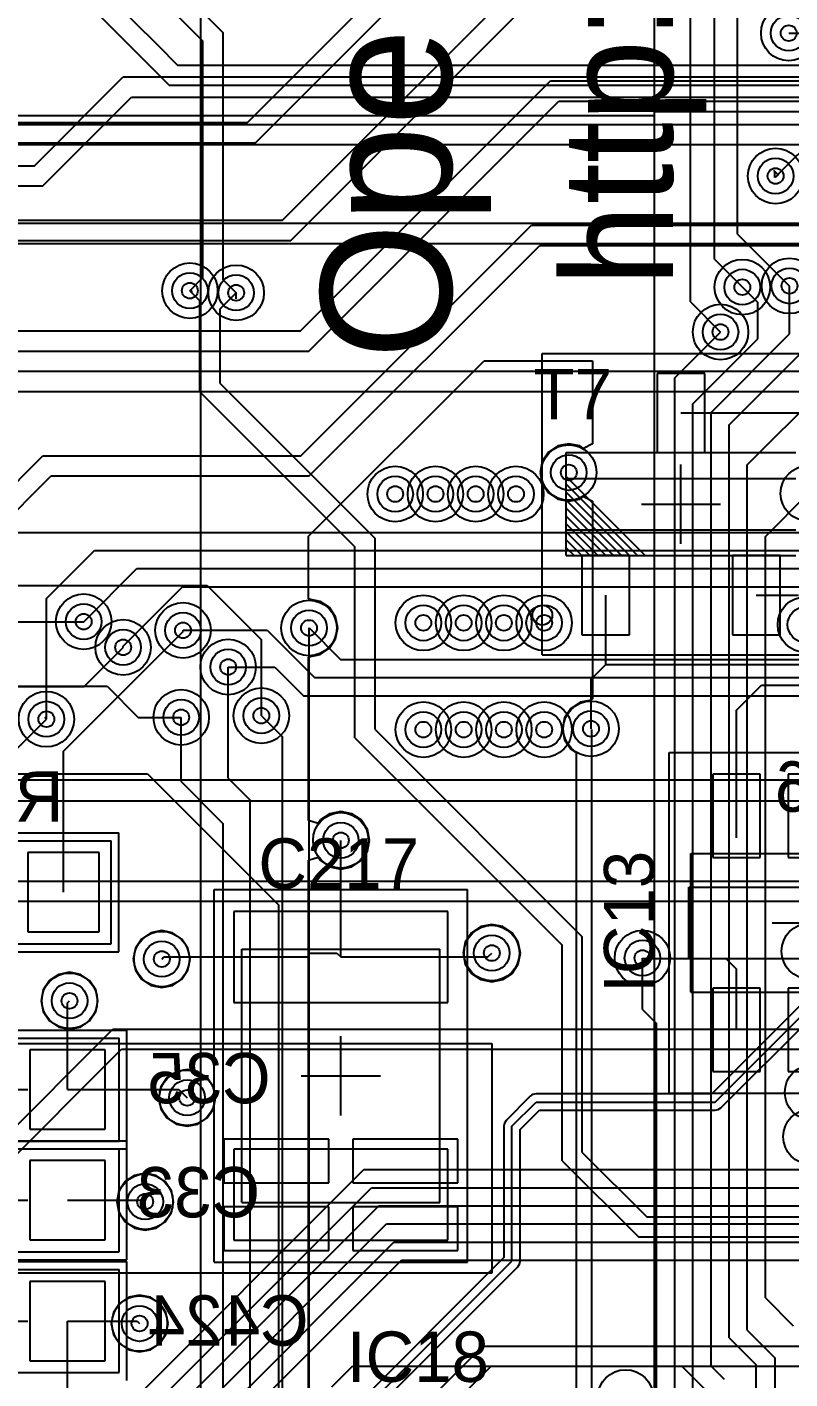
# Model space of a CAD drawing. Extents: x 28 to 300, y 18 to 330.
# Drawn here: x 152.1 to 161.73, y 128.86 to 145.92 of the extents above; entities that cross this region are included whole.
import ezdxf

# ---------------------------------------------------------------- set-up
doc = ezdxf.new("R2010")
doc.units = 0
for name, color, linetype in [('BOTTOMLAYER', 5, 'CONTINUOUS'), ('BOTTOMOVERLAY', 54, 'CONTINUOUS'), ('BOTTOMPASTE', 16, 'CONTINUOUS'), ('BOTTOMSOLDER', 6, 'CONTINUOUS'), ('DRILLDRAWING', 1, 'CONTINUOUS'), ('INTERNALPLANE1', 76, 'CONTINUOUS'), ('INTERNALPLANE6', 136, 'CONTINUOUS'), ('MECHANICAL11', 56, 'CONTINUOUS'), ('MECHANICAL14', 56, 'CONTINUOUS'), ('MECHANICAL15', 56, 'CONTINUOUS'), ('MECHANICAL16', 56, 'CONTINUOUS'), ('MECHANICAL8', 56, 'CONTINUOUS'), ('MIDLAYER1', 16, 'CONTINUOUS'), ('MIDLAYER3', 90, 'CONTINUOUS'), ('MULTILAYER', 9, 'CONTINUOUS'), ('TOPLAYER', 1, 'CONTINUOUS'), ('TOPOVERLAY', 2, 'CONTINUOUS'), ('TOPPASTE', 8, 'CONTINUOUS'), ('TOPSOLDER', 216, 'CONTINUOUS'), ('VIAHOLELAYER', 16, 'CONTINUOUS')]:
    doc.layers.add(name, color=color, linetype=linetype)

msp = doc.modelspace()

# ---------------------------------------------------------------- linework, layer by layer
at = {"layer": 'BOTTOMLAYER'}
for p, q in [((160.477, 142.449), (160.477, 160.861)), ((160.78, 142.99), (160.78, 160.64)), ((161.07, 143.304), (161.07, 157.773)), ((153.652, 146.772), (154.579, 145.845)), ((153.398, 146.667), (154.325, 145.74)), ((154.579, 142.73), (154.579, 145.845)), ((161.718, 145.841), (162.732, 145.841)), ((154.325, 142.756), (154.325, 145.74)), ((161.582, 144.056), (162.085, 144.559)), ((161.526, 144.112), (161.544, 144.094)), ((161.544, 144.038), (161.544, 144.094)), ((161.544, 144.094), (161.576, 144.062)), ((161.544, 144.018), (161.544, 144.038)), ((161.544, 144.018), (161.558, 144.032)), ((161.558, 144.032), (161.582, 144.056)), ((161.576, 144.062), (161.582, 144.056)), ((161.582, 144.056), (161.59, 144.048)), ((161.07, 143.304), (161.722, 142.652)), ((160.78, 142.99), (161.133, 142.636)), ((154.16, 142.591), (154.325, 142.756)), ((154.579, 142.73), (154.744, 142.565)), ((160.477, 142.449), (160.857, 142.069)), ((155.664, 121.768), (155.664, 138.336)), ((152.565, 136.782), (154.073, 138.29)), ((154.073, 138.29), (154.073, 138.306)), ((152.824, 137.598), (153.317, 138.091)), ((154.643, 136.442), (154.643, 137.843)), ((150.884, 137.598), (152.824, 137.598)), ((154.05, 136.397), (154.05, 137.208)), ((155.062, 137.229), (155.329, 136.963)), ((155.329, 127.071), (155.329, 136.963)), ((152.565, 136.174), (152.565, 136.782)), ((154.05, 136.397), (154.581, 135.866)), ((154.643, 136.442), (154.922, 136.163)), ((152.565, 136.174), (152.565, 136.239)), ((152.565, 135.001), (152.565, 136.174)), ((154.922, 127.3), (154.922, 136.163)), ((154.581, 127.644), (154.581, 135.866)), ((152.115, 135.501), (152.115, 134.501)), ((153.015, 135.501), (152.115, 135.501)), ((153.015, 134.501), (153.015, 135.501)), ((152.115, 134.501), (153.015, 134.501)), ((152.616, 133.606), (152.641, 133.632)), ((152.616, 132.512), (152.616, 133.606)), ((153.091, 133.012), (152.141, 133.012)), ((152.141, 133.012), (152.141, 132.012)), ((153.091, 132.012), (153.091, 133.012)), ((152.616, 132.512), (154.021, 132.512)), ((154.021, 132.512), (154.125, 132.408)), ((152.141, 132.012), (153.091, 132.012)), ((153.091, 131.615), (152.141, 131.615)), ((152.141, 131.615), (152.141, 130.615)), ((153.091, 130.615), (153.091, 131.615)), ((152.616, 131.115), (153.579, 131.115)), ((153.579, 131.115), (153.596, 131.097)), ((152.141, 130.615), (153.091, 130.615)), ((153.091, 130.091), (152.141, 130.091)), ((152.141, 130.091), (152.141, 129.091)), ((153.091, 129.091), (153.091, 130.091)), ((152.616, 129.591), (152.631, 129.591)), ((152.616, 128.735), (152.616, 129.591)), ((152.616, 129.591), (153.495, 129.591)), ((153.495, 129.591), (153.525, 129.56)), ((152.141, 129.091), (153.091, 129.091))]:
    msp.add_line(p, q, dxfattribs=at)
for centre in [(161.718, 145.841), (161.552, 144.038), (154.16, 142.591), (154.744, 142.565), (161.133, 142.636), (161.727, 142.652), (160.857, 142.069), (158.942, 140.297), (156.751, 140.025), (157.259, 140.025), (157.767, 140.025), (158.275, 140.025), (152.82, 138.415), (154.073, 138.306), (155.664, 138.336), (157.107, 138.4), (157.615, 138.4), (158.123, 138.4), (158.631, 138.4), (161.929, 138.378), (153.317, 138.091), (154.643, 137.843), (152.349, 137.185), (154.05, 137.208), (155.062, 137.229), (157.107, 137.053), (157.615, 137.053), (158.123, 137.053), (158.631, 137.053), (159.223, 137.064), (156.065, 135.656), (157.97, 134.234), (153.805, 134.158), (159.872, 134.171), (152.641, 133.632), (154.125, 132.408), (153.596, 131.097), (153.525, 129.56)]:
    msp.add_circle(centre, 0.225, dxfattribs=at)
at = {"layer": 'BOTTOMPASTE'}
for p, q in [((152.115, 135.501), (152.115, 134.501)), ((153.015, 135.501), (152.115, 135.501)), ((153.015, 134.501), (153.015, 135.501)), ((152.115, 134.501), (153.015, 134.501)), ((153.091, 133.012), (152.141, 133.012)), ((152.141, 133.012), (152.141, 132.012)), ((153.091, 132.012), (153.091, 133.012)), ((152.141, 132.012), (153.091, 132.012)), ((153.091, 131.615), (152.141, 131.615)), ((152.141, 131.615), (152.141, 130.615)), ((153.091, 130.615), (153.091, 131.615)), ((152.141, 130.615), (153.091, 130.615)), ((153.091, 130.091), (152.141, 130.091)), ((152.141, 130.091), (152.141, 129.091)), ((153.091, 129.091), (153.091, 130.091)), ((152.141, 129.091), (153.091, 129.091))]:
    msp.add_line(p, q, dxfattribs=at)
at = {"layer": 'BOTTOMSOLDER'}
for p, q in [((152.115, 135.501), (152.115, 134.501)), ((153.015, 135.501), (152.115, 135.501)), ((153.015, 134.501), (153.015, 135.501)), ((152.115, 134.501), (153.015, 134.501)), ((153.091, 133.012), (152.141, 133.012)), ((152.141, 133.012), (152.141, 132.012)), ((153.091, 132.012), (153.091, 133.012)), ((152.141, 132.012), (153.091, 132.012)), ((153.091, 131.615), (152.141, 131.615)), ((152.141, 131.615), (152.141, 130.615)), ((153.091, 130.615), (153.091, 131.615)), ((152.141, 130.615), (153.091, 130.615)), ((153.091, 130.091), (152.141, 130.091)), ((152.141, 130.091), (152.141, 129.091)), ((153.091, 129.091), (153.091, 130.091)), ((152.141, 129.091), (153.091, 129.091))]:
    msp.add_line(p, q, dxfattribs=at)
at = {"layer": 'DRILLDRAWING'}
for centre in [(161.718, 145.841), (161.552, 144.038), (154.16, 142.591), (154.744, 142.565), (161.133, 142.636), (161.727, 142.652), (160.857, 142.069), (158.942, 140.297), (156.751, 140.025), (157.259, 140.025), (157.767, 140.025), (158.275, 140.025), (152.82, 138.415), (154.073, 138.306), (155.664, 138.336), (157.107, 138.4), (157.615, 138.4), (158.123, 138.4), (158.631, 138.4), (153.317, 138.091), (154.643, 137.843), (155.062, 137.229), (152.349, 137.185), (154.05, 137.208), (157.107, 137.053), (157.615, 137.053), (158.123, 137.053), (158.631, 137.053), (159.223, 137.064), (156.065, 135.656), (153.805, 134.158), (157.97, 134.234), (159.872, 134.171), (152.641, 133.632), (154.125, 132.408), (153.596, 131.097), (153.525, 129.56)]:
    msp.add_circle(centre, 0.1, dxfattribs=at)
at = {"layer": 'INTERNALPLANE1'}
for p, q in [((165.207, 136.918), (160.747, 132.458)), ((160.79, 132.354), (165.311, 136.876)), ((160.863, 132.281), (161.958, 133.376)), ((158.456, 132.428), (158.151, 132.123)), ((158.473, 132.439), (158.456, 132.428)), ((158.456, 132.428), (158.456, 132.428)), ((158.489, 132.45), (158.473, 132.439)), ((158.529, 132.458), (158.489, 132.45)), ((160.747, 132.458), (158.529, 132.458)), ((158.529, 132.458), (158.529, 132.458)), ((158.224, 132.05), (158.529, 132.354)), ((158.328, 132.007), (158.572, 132.251)), ((158.529, 132.354), (160.79, 132.354)), ((158.572, 132.251), (160.79, 132.251)), ((160.79, 132.251), (160.829, 132.259)), ((160.79, 132.251), (160.79, 132.251)), ((160.829, 132.259), (160.863, 132.281)), ((158.129, 132.089), (158.121, 132.05)), ((158.121, 132.05), (158.121, 132.05)), ((158.121, 132.05), (158.121, 130.391)), ((158.151, 132.123), (158.129, 132.089)), ((158.224, 130.348), (158.224, 132.05)), ((158.328, 130.348), (158.328, 132.007)), ((158.121, 130.391), (155.941, 128.211)), ((156.014, 128.138), (158.224, 130.348)), ((158.32, 130.308), (158.328, 130.348)), ((158.328, 130.348), (158.328, 130.348)), ((156.118, 128.095), (158.297, 130.274)), ((158.297, 130.274), (158.32, 130.308))]:
    msp.add_line(p, q, dxfattribs=at)
for centre in [(161.718, 145.841), (161.552, 144.038), (154.16, 142.591), (161.133, 142.636), (161.727, 142.652), (154.744, 142.565), (160.857, 142.069), (158.942, 140.297), (161.965, 140.033), (152.82, 138.415), (155.664, 138.336), (161.929, 138.378), (154.073, 138.306), (153.317, 138.091), (154.643, 137.843), (152.349, 137.185), (154.05, 137.208), (155.062, 137.229), (159.223, 137.064), (156.065, 135.656), (157.97, 134.234), (161.977, 134.258), (153.805, 134.158), (159.872, 134.171), (152.641, 133.632), (154.125, 132.408), (161.998, 131.917), (153.596, 131.097), (153.525, 129.56), (159.658, 128.627)]:
    msp.add_circle(centre, 0.35, dxfattribs=at)
at = {"layer": 'INTERNALPLANE6'}
for centre in [(154.16, 142.591), (161.133, 142.636), (161.727, 142.652), (154.744, 142.565), (160.857, 142.069), (161.965, 140.033), (156.751, 140.025), (157.259, 140.025), (157.767, 140.025), (158.275, 140.025), (152.82, 138.415), (155.664, 138.336), (157.107, 138.4), (157.615, 138.4), (158.123, 138.4), (158.631, 138.4), (154.073, 138.306), (153.317, 138.091), (154.643, 137.843), (152.349, 137.185), (154.05, 137.208), (155.062, 137.229), (157.107, 137.053), (157.615, 137.053), (158.123, 137.053), (158.631, 137.053), (159.223, 137.064), (159.872, 134.171), (162.018, 132.476), (161.998, 131.917), (159.658, 128.627)]:
    msp.add_circle(centre, 0.35, dxfattribs=at)
at = {"layer": 'MECHANICAL11'}
msp.add_line((154.3, 116.399), (154.3, 185.399), dxfattribs=at)
msp.add_line((154.3, 116.399), (154.3, 185.399), dxfattribs=at)
at = {"layer": 'MECHANICAL14'}
for p, q in [((158.908, 140.548), (161.808, 140.548)), ((158.908, 139.248), (158.908, 140.548)), ((158.908, 140.248), (159.908, 139.248)), ((158.908, 140.148), (159.808, 139.248)), ((158.908, 140.048), (159.708, 139.248)), ((158.908, 139.948), (159.608, 139.248)), ((158.908, 139.848), (159.508, 139.248)), ((158.908, 139.748), (159.408, 139.248)), ((158.908, 139.648), (159.308, 139.248)), ((158.908, 139.548), (159.208, 139.248)), ((158.908, 139.448), (159.108, 139.248)), ((158.908, 139.348), (159.008, 139.248)), ((158.908, 139.248), (161.808, 139.248)), ((150.365, 135.651), (153.165, 135.651)), ((153.165, 134.351), (153.165, 135.651)), ((160.484, 133.74), (160.484, 135.49)), ((160.484, 135.49), (163.534, 135.49)), ((150.365, 134.351), (153.165, 134.351)), ((154.815, 131.085), (154.815, 134.285)), ((154.815, 134.285), (157.315, 134.285)), ((157.315, 131.085), (157.315, 134.285)), ((160.484, 133.74), (163.534, 133.74)), ((150.366, 133.162), (153.266, 133.162)), ((153.266, 131.862), (153.266, 133.162)), ((150.366, 131.862), (153.266, 131.862)), ((150.366, 131.765), (153.266, 131.765)), ((153.266, 130.465), (153.266, 131.765)), ((154.815, 131.085), (157.315, 131.085)), ((150.366, 130.465), (153.266, 130.465)), ((150.366, 130.241), (153.266, 130.241)), ((153.266, 128.941), (153.266, 130.241)), ((150.366, 128.941), (153.266, 128.941))]:
    msp.add_line(p, q, dxfattribs=at)
at = {"layer": 'MECHANICAL15'}
for p, q in [((158.608, 141.798), (162.108, 141.798)), ((158.608, 137.998), (158.608, 141.798)), ((160.358, 139.398), (160.358, 140.398)), ((159.858, 139.898), (160.858, 139.898)), ((158.608, 137.998), (162.108, 137.998)), ((160.209, 132.465), (160.209, 136.765)), ((160.209, 136.765), (163.809, 136.765)), ((150.265, 135.751), (153.265, 135.751)), ((153.265, 134.251), (153.265, 135.751)), ((154.465, 135.035), (157.665, 135.035)), ((154.465, 130.335), (154.465, 135.035)), ((157.665, 130.335), (157.665, 135.035)), ((161.509, 134.615), (162.509, 134.615)), ((150.265, 134.251), (153.265, 134.251)), ((150.266, 133.262), (153.366, 133.262)), ((153.366, 131.762), (153.366, 133.262)), ((156.065, 132.185), (156.065, 133.185)), ((156.065, 132.185), (156.065, 133.185)), ((155.565, 132.685), (156.565, 132.685)), ((155.565, 132.685), (156.565, 132.685)), ((151.516, 132.512), (152.116, 132.512)), ((160.209, 132.465), (163.809, 132.465)), ((150.266, 131.865), (153.366, 131.865)), ((153.366, 130.365), (153.366, 131.865)), ((150.266, 131.762), (153.366, 131.762)), ((151.516, 131.115), (152.116, 131.115)), ((150.266, 130.365), (153.366, 130.365)), ((154.465, 130.335), (157.665, 130.335))]:
    msp.add_line(p, q, dxfattribs=at)
at = {"layer": 'MECHANICAL16'}
for p, q in [((150.266, 130.341), (153.366, 130.341)), ((153.366, 128.841), (153.366, 130.341)), ((151.516, 129.591), (152.116, 129.591))]:
    msp.add_line(p, q, dxfattribs=at)
at = {"layer": 'MECHANICAL8'}
for p, q in [((160.025, 144.85), (160.025, 194.55)), ((160.025, 144.85), (238.77, 144.85)), ((160.025, 98.15), (160.025, 144.85)), ((81.28, 144.8), (160.025, 144.8))]:
    msp.add_line(p, q, dxfattribs=at)
at = {"layer": 'MIDLAYER1'}
for p, q in [((152.197, 144.166), (153.319, 145.288)), ((153.319, 145.288), (166.622, 145.288)), ((152.302, 143.912), (153.424, 145.034)), ((153.424, 145.034), (166.727, 145.034)), ((147.007, 144.166), (152.197, 144.166)), ((147.113, 143.912), (152.302, 143.912)), ((148.898, 141.575), (165.733, 141.575)), ((149.003, 141.321), (165.838, 141.321)), ((151.18, 139.542), (164.865, 139.542)), ((152.349, 138.707), (152.955, 139.313)), ((152.955, 139.313), (164.96, 139.313)), ((152.82, 138.415), (153.489, 139.084)), ((153.489, 139.084), (165.054, 139.084)), ((153.317, 138.108), (154.065, 138.856)), ((154.065, 138.856), (165.149, 138.856)), ((152.349, 137.185), (152.349, 138.707)), ((155.664, 138.336), (156.062, 137.938)), ((154.073, 138.306), (155.137, 138.306)), ((155.137, 138.306), (155.733, 137.71)), ((153.317, 138.091), (153.317, 138.108)), ((154.643, 137.843), (155.232, 137.843)), ((155.232, 137.843), (155.594, 137.481)), ((156.062, 137.938), (162.517, 137.938)), ((155.733, 137.71), (162.611, 137.71)), ((155.594, 137.481), (162.706, 137.481)), ((152.326, 137.209), (152.349, 137.185)), ((146.215, 136.419), (168.868, 136.419)), ((146.308, 136.153), (168.961, 136.153)), ((151.691, 135.143), (170.957, 135.143)), ((151.809, 134.889), (171.062, 134.889)), ((150.644, 130.729), (153.189, 133.274)), ((153.189, 133.274), (167.919, 133.274)), ((150.75, 130.475), (153.295, 133.02)), ((153.295, 133.02), (167.814, 133.02)), ((152.426, 127.572), (156.356, 131.502)), ((156.356, 131.502), (187.089, 131.502)), ((152.478, 127.301), (156.45, 131.273)), ((156.45, 131.273), (187.183, 131.273)), ((152.466, 126.966), (156.545, 131.044)), ((156.545, 131.044), (187.278, 131.044)), ((152.523, 126.699), (156.64, 130.816)), ((156.64, 130.816), (187.373, 130.816)), ((152.617, 126.47), (156.734, 130.587)), ((156.734, 130.587), (187.468, 130.587)), ((152.712, 126.242), (156.829, 130.359)), ((156.829, 130.359), (187.562, 130.359)), ((144.032, 115.451), (157.856, 129.275)), ((157.856, 129.275), (190.383, 129.275)), ((144.137, 115.197), (157.962, 129.021)), ((157.962, 129.021), (190.488, 129.021))]:
    msp.add_line(p, q, dxfattribs=at)
for centre in [(161.718, 145.841), (161.552, 144.038), (154.16, 142.591), (154.744, 142.565), (161.133, 142.636), (161.727, 142.652), (160.857, 142.069), (158.942, 140.297), (156.751, 140.025), (157.259, 140.025), (157.767, 140.025), (158.275, 140.025), (152.82, 138.415), (154.073, 138.306), (155.664, 138.336), (157.107, 138.4), (157.615, 138.4), (158.123, 138.4), (158.631, 138.4), (161.929, 138.378), (153.317, 138.091), (154.643, 137.843), (152.349, 137.185), (154.05, 137.208), (155.062, 137.229), (157.107, 137.053), (157.615, 137.053), (158.123, 137.053), (158.631, 137.053), (159.223, 137.064), (156.065, 135.656), (157.97, 134.234), (153.805, 134.158), (159.872, 134.171), (152.641, 133.632), (154.125, 132.408), (153.596, 131.097), (153.525, 129.56)]:
    msp.add_circle(centre, 0.225, dxfattribs=at)
at = {"layer": 'MIDLAYER3'}
for p, q in [((154.885, 144.712), (158.924, 148.751)), ((154.99, 144.458), (159.029, 148.497)), ((155.33, 143.48), (158.428, 146.579)), ((155.435, 143.226), (158.534, 146.325)), ((155.558, 142.083), (158.712, 145.237)), ((158.712, 145.237), (169.316, 145.237)), ((155.663, 141.829), (158.817, 144.983)), ((158.817, 144.983), (169.926, 144.983)), ((144.936, 144.712), (154.885, 144.712)), ((144.936, 144.458), (154.99, 144.458)), ((148.187, 143.48), (155.33, 143.48)), ((155.562, 140.508), (158.471, 143.417)), ((158.471, 143.417), (170.465, 143.417)), ((148.292, 143.226), (155.435, 143.226)), ((155.667, 140.254), (158.576, 143.163)), ((158.576, 143.163), (170.36, 143.163)), ((161.133, 142.636), (161.33, 142.44)), ((161.727, 142.045), (161.727, 142.652)), ((161.33, 141.984), (161.33, 142.44)), ((160.966, 140.9), (162.357, 142.291)), ((150.499, 142.083), (155.558, 142.083)), ((160.28, 141.491), (160.857, 142.069)), ((160.508, 141.163), (161.33, 141.984)), ((160.737, 141.055), (161.727, 142.045)), ((150.604, 141.829), (155.663, 141.829)), ((155.659, 139.492), (157.874, 141.707)), ((157.874, 141.707), (159.24, 141.707)), ((159.24, 141.707), (159.24, 140.66)), ((161.194, 140.392), (162.382, 141.581)), ((160.28, 126.107), (160.28, 141.491)), ((160.508, 126.012), (160.508, 141.163)), ((160.737, 129.024), (160.737, 141.055)), ((160.966, 129.381), (160.966, 140.9)), ((158.686, 140.553), (158.607, 140.436)), ((158.804, 140.632), (158.686, 140.553)), ((158.942, 140.659), (158.804, 140.632)), ((159.081, 140.632), (158.942, 140.659)), ((159.128, 140.6), (159.081, 140.632)), ((159.24, 140.66), (159.128, 140.6)), ((145.626, 133.828), (152.306, 140.508)), ((152.306, 140.508), (155.562, 140.508)), ((158.607, 140.436), (158.58, 140.297)), ((161.194, 129.476), (161.194, 140.392)), ((145.662, 133.504), (152.411, 140.254)), ((152.411, 140.254), (155.667, 140.254)), ((158.58, 140.297), (158.607, 140.158)), ((158.607, 140.158), (158.686, 140.041)), ((158.686, 140.041), (158.804, 139.962)), ((158.804, 139.962), (158.942, 139.934)), ((158.942, 139.934), (159.081, 139.962)), ((159.081, 139.962), (159.128, 139.993)), ((159.128, 139.993), (159.24, 139.934)), ((159.24, 139.934), (159.24, 137.44)), ((161.423, 139.49), (161.965, 140.033)), ((155.659, 138.703), (155.659, 139.492)), ((161.423, 129.886), (161.423, 139.49)), ((155.664, 138.698), (155.659, 138.703)), ((155.803, 138.671), (155.664, 138.698)), ((155.921, 138.592), (155.803, 138.671)), ((155.999, 138.475), (155.921, 138.592)), ((156.027, 138.336), (155.999, 138.475)), ((155.999, 138.197), (156.027, 138.336)), ((155.921, 138.079), (155.999, 138.197)), ((155.664, 137.973), (155.803, 138.001)), ((155.803, 138.001), (155.921, 138.079)), ((155.659, 137.969), (155.664, 137.973)), ((155.659, 135.907), (155.659, 137.969)), ((158.967, 137.32), (158.888, 137.202)), ((159.084, 137.399), (158.967, 137.32)), ((159.223, 137.426), (159.084, 137.399)), ((159.24, 137.44), (159.223, 137.426)), ((158.888, 137.202), (158.861, 137.064)), ((158.861, 137.064), (158.888, 136.925)), ((159.231, 123.461), (159.231, 137.056)), ((158.888, 136.925), (158.967, 136.807)), ((158.967, 136.807), (159.037, 136.761)), ((159.037, 136.761), (159.037, 124.531)), ((149.309, 136.495), (153.627, 136.495)), ((153.627, 136.495), (155.278, 134.844)), ((155.926, 135.991), (155.809, 135.913)), ((156.065, 136.019), (155.926, 135.991)), ((156.204, 135.991), (156.065, 136.019)), ((156.322, 135.913), (156.204, 135.991)), ((155.78, 135.87), (155.659, 135.907)), ((155.809, 135.913), (155.78, 135.87)), ((156.4, 135.795), (156.322, 135.913)), ((156.428, 135.656), (156.4, 135.795)), ((156.4, 135.518), (156.428, 135.656)), ((155.659, 135.406), (155.78, 135.443)), ((155.78, 135.443), (155.809, 135.4)), ((156.322, 135.4), (156.4, 135.518)), ((155.659, 128.671), (155.659, 135.406)), ((155.809, 135.4), (155.926, 135.321)), ((155.926, 135.321), (156.065, 135.294)), ((156.065, 135.294), (156.204, 135.321)), ((156.204, 135.321), (156.322, 135.4)), ((155.278, 134.844), (155.278, 128.621)), ((157.97, 134.596), (157.831, 134.569)), ((158.109, 134.569), (157.97, 134.596)), ((153.551, 134.411), (153.473, 134.295)), ((153.667, 134.489), (153.551, 134.411)), ((153.805, 134.517), (153.667, 134.489)), ((153.942, 134.489), (153.805, 134.517)), ((154.058, 134.411), (153.942, 134.489)), ((154.136, 134.295), (154.058, 134.411)), ((157.714, 134.49), (157.635, 134.373)), ((157.831, 134.569), (157.714, 134.49)), ((158.227, 134.49), (158.109, 134.569)), ((158.305, 134.373), (158.227, 134.49)), ((153.473, 134.295), (153.446, 134.158)), ((154.164, 134.158), (154.136, 134.295)), ((157.635, 134.373), (157.608, 134.234)), ((158.333, 134.234), (158.305, 134.373)), ((153.446, 134.158), (153.473, 134.02)), ((154.136, 134.02), (154.164, 134.158)), ((157.608, 134.234), (157.635, 134.095)), ((157.635, 134.095), (157.714, 133.978)), ((158.227, 133.978), (158.305, 134.095)), ((158.305, 134.095), (158.333, 134.234)), ((159.872, 133.524), (159.872, 134.171)), ((152.504, 133.964), (152.388, 133.886)), ((152.641, 133.991), (152.504, 133.964)), ((152.779, 133.964), (152.641, 133.991)), ((152.895, 133.886), (152.779, 133.964)), ((153.473, 134.02), (153.551, 133.904)), ((153.551, 133.904), (153.667, 133.826)), ((153.942, 133.826), (154.058, 133.904)), ((154.058, 133.904), (154.136, 134.02)), ((157.714, 133.978), (157.831, 133.899)), ((157.831, 133.899), (157.97, 133.871)), ((157.97, 133.871), (158.109, 133.899)), ((158.109, 133.899), (158.227, 133.978)), ((152.31, 133.769), (152.282, 133.632)), ((152.388, 133.886), (152.31, 133.769)), ((152.973, 133.769), (152.895, 133.886)), ((153, 133.632), (152.973, 133.769)), ((153.667, 133.826), (153.805, 133.799)), ((153.805, 133.799), (153.942, 133.826)), ((152.282, 133.632), (152.31, 133.495)), ((152.973, 133.495), (153, 133.632)), ((152.31, 133.495), (152.388, 133.378)), ((152.895, 133.378), (152.973, 133.495)), ((159.872, 133.524), (160.051, 133.345)), ((152.388, 133.378), (152.504, 133.3)), ((152.504, 133.3), (152.641, 133.273)), ((152.641, 133.273), (152.779, 133.3)), ((152.779, 133.3), (152.895, 133.378)), ((160.051, 126.201), (160.051, 133.345)), ((153.987, 132.739), (153.871, 132.661)), ((154.125, 132.767), (153.987, 132.739)), ((154.262, 132.739), (154.125, 132.767)), ((154.378, 132.661), (154.262, 132.739)), ((153.793, 132.545), (153.766, 132.408)), ((153.871, 132.661), (153.793, 132.545)), ((154.456, 132.545), (154.378, 132.661)), ((154.484, 132.408), (154.456, 132.545)), ((153.766, 132.408), (153.793, 132.27)), ((154.456, 132.27), (154.484, 132.408)), ((153.793, 132.27), (153.871, 132.154)), ((154.378, 132.154), (154.456, 132.27)), ((153.871, 132.154), (153.987, 132.076)), ((153.987, 132.076), (154.125, 132.049)), ((154.125, 132.049), (154.262, 132.076)), ((154.262, 132.076), (154.378, 132.154)), ((153.343, 131.351), (153.265, 131.234)), ((153.459, 131.429), (153.343, 131.351)), ((153.596, 131.456), (153.459, 131.429)), ((153.734, 131.429), (153.596, 131.456)), ((153.85, 131.351), (153.734, 131.429)), ((153.928, 131.234), (153.85, 131.351)), ((153.265, 131.234), (153.237, 131.097)), ((153.955, 131.097), (153.928, 131.234)), ((153.237, 131.097), (153.265, 130.96)), ((153.928, 130.96), (153.955, 131.097)), ((153.265, 130.96), (153.343, 130.843)), ((153.343, 130.843), (153.459, 130.765)), ((153.734, 130.765), (153.85, 130.843)), ((153.85, 130.843), (153.928, 130.96)), ((153.459, 130.765), (153.596, 130.738)), ((153.596, 130.738), (153.734, 130.765)), ((153.271, 129.814), (153.194, 129.698)), ((153.388, 129.892), (153.271, 129.814)), ((153.525, 129.919), (153.388, 129.892)), ((153.663, 129.892), (153.525, 129.919)), ((153.779, 129.814), (153.663, 129.892)), ((153.857, 129.698), (153.779, 129.814)), ((161.423, 129.886), (161.776, 129.532)), ((153.194, 129.698), (153.166, 129.56)), ((153.884, 129.56), (153.857, 129.698)), ((153.166, 129.56), (153.194, 129.423)), ((153.857, 129.423), (153.884, 129.56)), ((161.194, 129.476), (161.548, 129.123)), ((153.194, 129.423), (153.271, 129.307)), ((153.271, 129.307), (153.388, 129.229)), ((153.663, 129.229), (153.779, 129.307)), ((153.779, 129.307), (153.857, 129.423)), ((160.966, 129.381), (161.307, 129.04)), ((153.388, 129.229), (153.525, 129.201)), ((153.525, 129.201), (153.663, 129.229)), ((161.548, 125.483), (161.548, 129.123)), ((160.737, 129.024), (160.902, 128.859)), ((161.307, 127.941), (161.307, 129.04))]:
    msp.add_line(p, q, dxfattribs=at)
for centre in [(161.718, 145.841), (161.552, 144.038), (154.16, 142.591), (154.744, 142.565), (161.133, 142.636), (161.727, 142.652), (160.857, 142.069), (158.942, 140.297), (156.751, 140.025), (157.259, 140.025), (157.767, 140.025), (158.275, 140.025), (152.82, 138.415), (154.073, 138.306), (155.664, 138.336), (157.107, 138.4), (157.615, 138.4), (158.123, 138.4), (158.631, 138.4), (161.929, 138.378), (153.317, 138.091), (154.643, 137.843), (152.349, 137.185), (154.05, 137.208), (155.062, 137.229), (157.107, 137.053), (157.615, 137.053), (158.123, 137.053), (158.631, 137.053), (159.223, 137.064), (156.065, 135.656), (157.97, 134.234), (153.805, 134.158), (159.872, 134.171), (152.641, 133.632), (154.125, 132.408), (153.596, 131.097), (153.525, 129.56)]:
    msp.add_circle(centre, 0.225, dxfattribs=at)
at = {"layer": 'MULTILAYER'}
for centre in [(161.718, 145.841), (161.552, 144.038), (154.16, 142.591), (154.744, 142.565), (161.133, 142.636), (161.727, 142.652), (160.857, 142.069), (158.942, 140.297), (156.751, 140.025), (157.259, 140.025), (157.767, 140.025), (158.275, 140.025), (152.82, 138.415), (154.073, 138.306), (155.664, 138.336), (157.107, 138.4), (157.615, 138.4), (158.123, 138.4), (158.631, 138.4), (161.929, 138.378), (153.317, 138.091), (154.643, 137.843), (152.349, 137.185), (154.05, 137.208), (155.062, 137.229), (157.107, 137.053), (157.615, 137.053), (158.123, 137.053), (158.631, 137.053), (159.223, 137.064), (156.065, 135.656), (157.97, 134.234), (153.805, 134.158), (159.872, 134.171), (152.641, 133.632), (154.125, 132.408), (153.596, 131.097), (153.525, 129.56)]:
    msp.add_circle(centre, 0.225, dxfattribs=at)
at = {"layer": 'TOPLAYER'}
for p, q in [((152.209, 147.234), (153.754, 145.689)), ((152.109, 146.975), (153.9, 145.184)), ((153.754, 145.689), (154.005, 145.438)), ((153.754, 145.689), (153.805, 145.639)), ((154.005, 145.438), (167.587, 145.438)), ((153.9, 145.184), (167.714, 145.184)), ((148.029, 144.689), (167.53, 144.689)), ((148.361, 144.437), (167.561, 144.437)), ((149.068, 143.442), (167.285, 143.442)), ((149.051, 143.188), (167.448, 143.188)), ((154.16, 142.591), (154.186, 142.591)), ((154.16, 142.591), (154.186, 142.565)), ((154.186, 142.565), (154.186, 142.591)), ((154.186, 142.565), (154.287, 142.464)), ((154.287, 141.317), (154.287, 142.464)), ((154.541, 142.362), (154.744, 142.565)), ((154.744, 142.489), (154.744, 142.565)), ((154.541, 141.422), (154.541, 142.362)), ((154.541, 141.422), (156.497, 139.466)), ((160.658, 141.548), (160.058, 141.548)), ((160.058, 141.548), (160.058, 140.548)), ((160.658, 140.548), (160.658, 141.548)), ((154.287, 141.317), (156.243, 139.361)), ((160.358, 141.048), (162.524, 141.048)), ((160.058, 140.548), (160.658, 140.548)), ((156.243, 136.948), (156.243, 139.361)), ((156.497, 137.053), (156.497, 139.466)), ((159.708, 139.248), (159.108, 139.248)), ((159.108, 139.248), (159.108, 138.248)), ((159.708, 138.248), (159.708, 139.248)), ((161.608, 139.248), (161.008, 139.248)), ((161.008, 139.248), (161.008, 138.248)), ((161.608, 138.248), (161.608, 139.248)), ((148.56, 138.87), (154.378, 138.87)), ((154.378, 138.87), (155.062, 138.185)), ((159.408, 137.873), (159.408, 138.748)), ((161.308, 138.748), (161.841, 138.748)), ((151.813, 138.415), (152.82, 138.415)), ((155.062, 137.229), (155.062, 138.185)), ((159.108, 138.248), (159.708, 138.248)), ((161.008, 138.248), (161.608, 138.248)), ((159.223, 137.688), (159.408, 137.873)), ((159.408, 137.873), (163.171, 137.873)), ((159.223, 137.064), (159.223, 137.688)), ((148.56, 137.6), (153.114, 137.6)), ((153.114, 137.6), (153.506, 137.208)), ((161.059, 137.297), (161.374, 137.612)), ((161.374, 137.612), (162.793, 137.612)), ((151.979, 136.815), (152.349, 137.185)), ((153.506, 137.208), (154.05, 137.208)), ((161.059, 135.965), (161.059, 137.297)), ((156.497, 137.053), (159.113, 134.437)), ((156.243, 136.948), (158.859, 134.332)), ((160.759, 136.49), (160.759, 135.44)), ((161.359, 136.49), (160.759, 136.49)), ((161.359, 135.44), (161.359, 136.49)), ((161.709, 136.49), (161.709, 135.44)), ((162.309, 136.49), (161.709, 136.49)), ((161.059, 135.688), (161.059, 135.965)), ((156.065, 134.185), (156.065, 135.656)), ((160.759, 135.44), (161.359, 135.44)), ((161.709, 135.44), (162.309, 135.44)), ((157.415, 134.76), (154.715, 134.76)), ((154.715, 134.76), (154.715, 133.61)), ((157.415, 133.61), (157.415, 134.76)), ((159.113, 131.719), (159.113, 134.437)), ((158.859, 131.614), (158.859, 134.332)), ((153.805, 134.158), (153.831, 134.185)), ((153.831, 134.185), (155.659, 134.185)), ((155.659, 134.234), (156.016, 134.234)), ((156.016, 134.234), (156.065, 134.185)), ((156.065, 134.185), (157.921, 134.185)), ((157.921, 134.185), (157.97, 134.234)), ((159.872, 134.165), (160.926, 134.165)), ((160.926, 134.165), (161.059, 134.032)), ((161.059, 133.288), (161.059, 134.032)), ((160.759, 133.79), (160.759, 132.74)), ((161.359, 133.79), (160.759, 133.79)), ((161.359, 132.74), (161.359, 133.79)), ((161.709, 133.79), (161.709, 132.74)), ((162.309, 133.79), (161.709, 133.79)), ((154.715, 133.61), (157.415, 133.61)), ((151.011, 133.091), (157.97, 133.091)), ((157.97, 133.091), (157.97, 130.195)), ((153.987, 132.739), (153.871, 132.661)), ((154.125, 132.767), (153.987, 132.739)), ((154.262, 132.739), (154.125, 132.767)), ((154.378, 132.661), (154.262, 132.739)), ((160.759, 132.74), (161.359, 132.74)), ((161.709, 132.74), (162.309, 132.74)), ((153.793, 132.545), (153.766, 132.408)), ((153.871, 132.661), (153.793, 132.545)), ((154.456, 132.545), (154.378, 132.661)), ((154.484, 132.408), (154.456, 132.545)), ((153.766, 132.408), (153.793, 132.27)), ((154.456, 132.27), (154.484, 132.408)), ((153.793, 132.27), (153.871, 132.154)), ((154.378, 132.154), (154.456, 132.27)), ((153.871, 132.154), (153.987, 132.076)), ((153.987, 132.076), (154.125, 132.049)), ((154.125, 132.049), (154.262, 132.076)), ((154.262, 132.076), (154.378, 132.154)), ((155.913, 131.887), (154.588, 131.887)), ((154.588, 131.887), (154.588, 131.337)), ((155.913, 131.337), (155.913, 131.887)), ((157.542, 131.887), (156.218, 131.887)), ((156.218, 131.887), (156.218, 131.337)), ((157.542, 131.337), (157.542, 131.887)), ((157.415, 131.76), (154.715, 131.76)), ((154.715, 131.76), (154.715, 130.61)), ((157.415, 130.61), (157.415, 131.76)), ((159.113, 131.719), (159.926, 130.907)), ((158.859, 131.614), (159.821, 130.653)), ((153.343, 131.351), (153.265, 131.234)), ((153.459, 131.429), (153.343, 131.351)), ((153.596, 131.456), (153.459, 131.429)), ((153.734, 131.429), (153.596, 131.456)), ((153.85, 131.351), (153.734, 131.429)), ((153.928, 131.234), (153.85, 131.351)), ((153.265, 131.234), (153.237, 131.097)), ((153.955, 131.097), (153.928, 131.234)), ((154.588, 131.337), (155.913, 131.337)), ((156.218, 131.337), (157.542, 131.337)), ((153.237, 131.097), (153.265, 130.96)), ((153.928, 130.96), (153.955, 131.097)), ((155.913, 131.032), (154.588, 131.032)), ((154.588, 131.032), (154.588, 130.483)), ((155.913, 130.483), (155.913, 131.032)), ((157.542, 131.032), (156.218, 131.032)), ((156.218, 131.032), (156.218, 130.483)), ((157.542, 130.483), (157.542, 131.032)), ((153.265, 130.96), (153.343, 130.843)), ((153.343, 130.843), (153.459, 130.765)), ((153.734, 130.765), (153.85, 130.843)), ((153.85, 130.843), (153.928, 130.96)), ((159.926, 130.907), (170.108, 130.907)), ((153.459, 130.765), (153.596, 130.738)), ((153.596, 130.738), (153.734, 130.765)), ((154.715, 130.61), (157.415, 130.61)), ((159.821, 130.653), (170.213, 130.653)), ((154.588, 130.483), (155.913, 130.483)), ((156.218, 130.483), (157.542, 130.483)), ((157.97, 130.195), (150.731, 130.195)), ((155.953, 128.762), (156.212, 129.021)), ((156.212, 129.021), (160.37, 129.021)), ((160.37, 129.021), (160.902, 128.489))]:
    msp.add_line(p, q, dxfattribs=at)
for centre in [(161.718, 145.841), (161.552, 144.038), (154.16, 142.591), (154.744, 142.565), (161.133, 142.636), (161.727, 142.652), (160.857, 142.069), (158.942, 140.297), (156.751, 140.025), (157.259, 140.025), (157.767, 140.025), (158.275, 140.025), (152.82, 138.415), (154.073, 138.306), (155.664, 138.336), (157.107, 138.4), (157.615, 138.4), (158.123, 138.4), (158.631, 138.4), (161.929, 138.378), (153.317, 138.091), (154.643, 137.843), (152.349, 137.185), (154.05, 137.208), (155.062, 137.229), (157.107, 137.053), (157.615, 137.053), (158.123, 137.053), (158.631, 137.053), (159.223, 137.064), (156.065, 135.656), (157.97, 134.234), (153.805, 134.158), (159.872, 134.171), (152.641, 133.632), (154.125, 132.408), (153.596, 131.097), (153.525, 129.56)]:
    msp.add_circle(centre, 0.225, dxfattribs=at)
at = {"layer": 'TOPOVERLAY'}
for p, q in [((154.3, 116.4), (154.3, 185.4)), ((158.908, 140.223), (161.808, 140.223)), ((158.908, 139.573), (158.908, 140.223)), ((158.908, 139.573), (161.808, 139.573)), ((160.459, 135.065), (163.559, 135.065)), ((160.459, 134.165), (160.459, 135.065)), ((160.459, 134.165), (163.559, 134.165)), ((154.815, 132.135), (154.815, 133.235)), ((157.315, 132.135), (157.315, 133.235))]:
    msp.add_line(p, q, dxfattribs=at)
msp.add_circle((158.608, 138.498), 0.125, dxfattribs=at)
at = {"layer": 'TOPPASTE'}
for p, q in [((160.658, 141.548), (160.058, 141.548)), ((160.058, 141.548), (160.058, 140.548)), ((160.658, 140.548), (160.658, 141.548)), ((160.058, 140.548), (160.658, 140.548)), ((159.708, 139.248), (159.108, 139.248)), ((159.108, 139.248), (159.108, 138.248)), ((159.708, 138.248), (159.708, 139.248)), ((161.608, 139.248), (161.008, 139.248)), ((161.008, 139.248), (161.008, 138.248)), ((161.608, 138.248), (161.608, 139.248)), ((159.108, 138.248), (159.708, 138.248)), ((161.008, 138.248), (161.608, 138.248)), ((160.759, 136.49), (160.759, 135.44)), ((161.359, 136.49), (160.759, 136.49)), ((161.359, 135.44), (161.359, 136.49)), ((161.709, 136.49), (161.709, 135.44)), ((162.309, 136.49), (161.709, 136.49)), ((160.759, 135.44), (161.359, 135.44)), ((161.709, 135.44), (162.309, 135.44)), ((157.415, 134.76), (154.715, 134.76)), ((154.715, 134.76), (154.715, 133.61)), ((157.415, 133.61), (157.415, 134.76)), ((160.759, 133.79), (160.759, 132.74)), ((161.359, 133.79), (160.759, 133.79)), ((161.359, 132.74), (161.359, 133.79)), ((161.709, 133.79), (161.709, 132.74)), ((162.309, 133.79), (161.709, 133.79)), ((154.715, 133.61), (157.415, 133.61)), ((160.759, 132.74), (161.359, 132.74)), ((161.709, 132.74), (162.309, 132.74)), ((157.415, 131.76), (154.715, 131.76)), ((154.715, 131.76), (154.715, 130.61)), ((157.415, 130.61), (157.415, 131.76)), ((154.715, 130.61), (157.415, 130.61))]:
    msp.add_line(p, q, dxfattribs=at)
at = {"layer": 'TOPSOLDER'}
for p, q in [((160.658, 141.548), (160.058, 141.548)), ((160.058, 141.548), (160.058, 140.548)), ((160.658, 140.548), (160.658, 141.548)), ((160.058, 140.548), (160.658, 140.548)), ((159.708, 139.248), (159.108, 139.248)), ((159.108, 139.248), (159.108, 138.248)), ((159.708, 138.248), (159.708, 139.248)), ((161.608, 139.248), (161.008, 139.248)), ((161.008, 139.248), (161.008, 138.248)), ((161.608, 138.248), (161.608, 139.248)), ((159.108, 138.248), (159.708, 138.248)), ((161.008, 138.248), (161.608, 138.248)), ((160.759, 136.49), (160.759, 135.44)), ((161.359, 136.49), (160.759, 136.49)), ((161.359, 135.44), (161.359, 136.49)), ((161.709, 136.49), (161.709, 135.44)), ((162.309, 136.49), (161.709, 136.49)), ((160.759, 135.44), (161.359, 135.44)), ((161.709, 135.44), (162.309, 135.44)), ((157.415, 134.76), (154.715, 134.76)), ((154.715, 134.76), (154.715, 133.61)), ((157.415, 133.61), (157.415, 134.76)), ((160.759, 133.79), (160.759, 132.74)), ((161.359, 133.79), (160.759, 133.79)), ((161.359, 132.74), (161.359, 133.79)), ((161.709, 133.79), (161.709, 132.74)), ((162.309, 133.79), (161.709, 133.79)), ((154.715, 133.61), (157.415, 133.61)), ((160.759, 132.74), (161.359, 132.74)), ((161.709, 132.74), (162.309, 132.74)), ((157.415, 131.76), (154.715, 131.76)), ((154.715, 131.76), (154.715, 130.61)), ((157.415, 130.61), (157.415, 131.76)), ((154.715, 130.61), (157.415, 130.61))]:
    msp.add_line(p, q, dxfattribs=at)
at = {"layer": 'VIAHOLELAYER'}
for centre in [(161.718, 145.841), (161.552, 144.038), (154.16, 142.591), (154.744, 142.565), (161.133, 142.636), (161.727, 142.652), (160.857, 142.069), (158.942, 140.297), (156.751, 140.025), (157.259, 140.025), (157.767, 140.025), (158.275, 140.025), (152.82, 138.415), (154.073, 138.306), (155.664, 138.336), (157.107, 138.4), (157.615, 138.4), (158.123, 138.4), (158.631, 138.4), (153.317, 138.091), (154.643, 137.843), (155.062, 137.229), (152.349, 137.185), (154.05, 137.208), (157.107, 137.053), (157.615, 137.053), (158.123, 137.053), (158.631, 137.053), (159.223, 137.064), (156.065, 135.656), (153.805, 134.158), (157.97, 134.234), (159.872, 134.171), (152.641, 133.632), (154.125, 132.408), (153.596, 131.097), (153.525, 129.56)]:
    msp.add_circle(centre, 0.1, dxfattribs=at)

# ---------------------------------------------------------------- texts
at = {"layer": 'BOTTOMOVERLAY', "text_generation_flag": 2}
for s, p in [('C256', (163.576, 136.017)), ('C35', (155.181, 132.339)), ('C33', (155.047, 130.899))]:
    msp.add_text(s, height=0.635, rotation=360, dxfattribs=at).set_placement(p)
for s, p in [('R86', (152.565, 135.89)), ('C424', (155.659, 129.281))]:
    msp.add_text(s, height=0.635, dxfattribs=at).set_placement(p)
at = {"layer": 'TOPOVERLAY'}
for s, height, rotation, p in [('Open Hardware Repository', 1.651, 90, (157.462, 141.727)), ('http://ohwr.org/projects/spec', 1.397, 90, (160.256, 142.641)), ('T7', 0.635, 360, (158.496, 140.97)), ('IC13', 0.635, 90, (160.02, 133.731)), ('IC18', 0.635, 360, (156.141, 128.824))]:
    msp.add_text(s, height=height, rotation=rotation, dxfattribs=at).set_placement(p)
msp.add_text('C217', height=0.635, dxfattribs=at).set_placement((155.024, 135.047))

doc.saveas('drawing.dxf')
